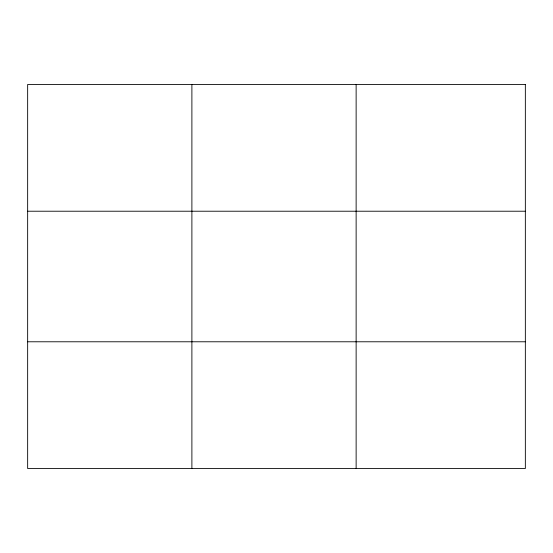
<?xml version="1.0" encoding="UTF-8"?>
<svg xmlns="http://www.w3.org/2000/svg" width="553" height="553" viewBox="0 0 553 553"><rect width="100%" height="100%" fill="white"/><g stroke="black" fill="none" stroke-linecap="round" stroke-linejoin="round"><path stroke-width="0.83" d="M191.891 84.485L191.891 468.515M356.132 84.485L356.132 468.515M27.65 211.218L525.35 211.218M27.65 341.782L525.35 341.782M525.35 84.485L525.35 468.515L27.65 468.515L27.65 84.485L525.35 84.485"/></g></svg>
